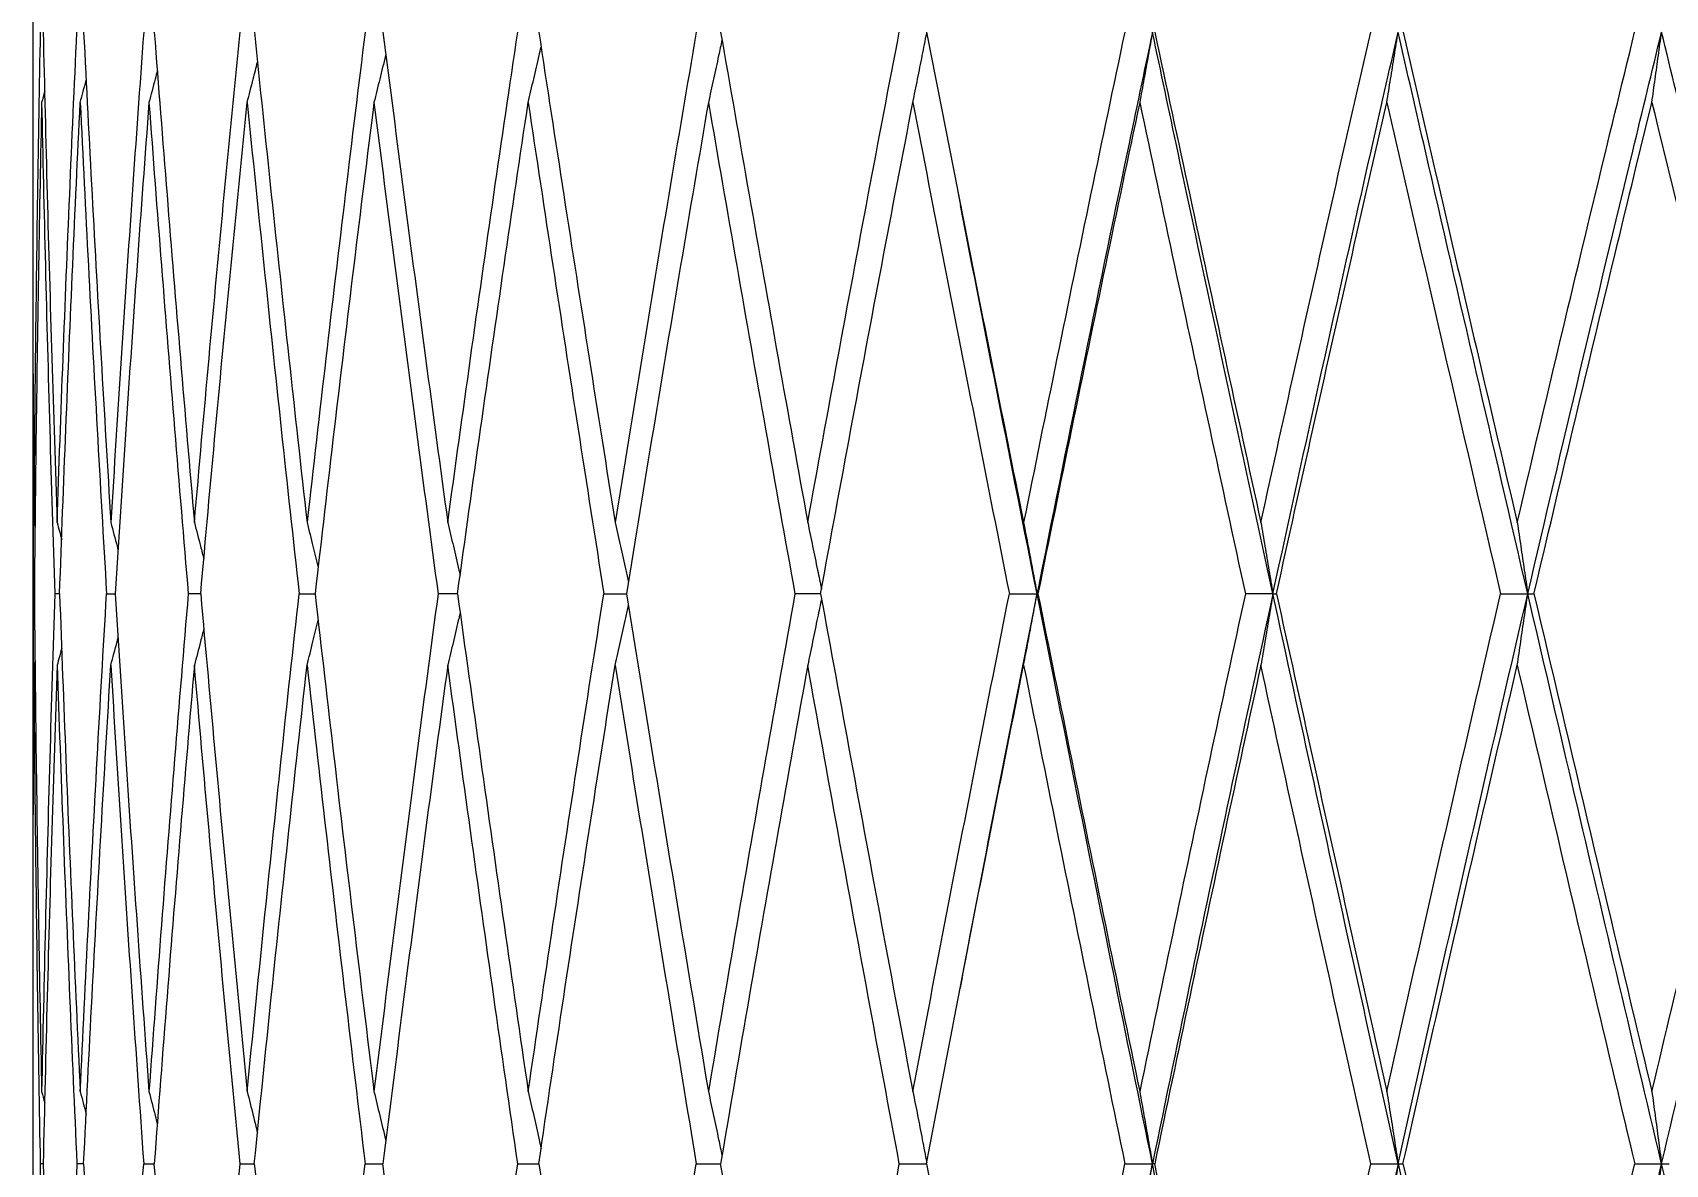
# Model space of a CAD drawing. Extents: x 1661 to 2451, y 0 to 579.
# Drawn here: x 2149.99 to 2158.46, y 441.95 to 447.82 of the extents above; entities that cross this region are included whole.
import ezdxf

# ---------------------------------------------------------------- set-up
doc = ezdxf.new("R2010")
doc.units = 0
doc.header["$LTSCALE"] = 10
doc.header["$MEASUREMENT"] = 0
doc.header["$PDMODE"] = 3
doc.header["$PDSIZE"] = -10
doc.layers.get('0').update_dxf_attribs({"linetype": 'CONTINUOUS'})
doc.layers.get('DEFPOINTS').update_dxf_attribs({"linetype": 'CONTINUOUS'})
doc.layers.add('2', color=7, linetype='CONTINUOUS', true_color=0xffffff)
doc.styles.add('Daelim Dimension', font='')
doc.styles.get('Daelim Dimension').set_extended_font_data('나눔고딕')
doc.dimstyles.new('DEFAULT', dxfattribs={"dimscale": 2, "dimtxt": 2, "dimasz": 2, "dimexe": 0, "dimexo": 2, "dimgap": 1, "dimtad": 1, "dimdec": 0, "dimzin": 9, "dimdsep": 46, "dimtxsty": 'Daelim Dimension', "dimcen": 0.5, "dimclrd": 5, "dimclre": 5, "dimclrt": 256, "dimadec": 1, "dimazin": 0, "dimtfac": 1, "dimtdec": 0, "dimtix": 1, "dimtmove": 0, "dimatfit": 3, "dimfxl": 1, "dimtolj": 1, "dimtzin": 1, "dimlwd": 9, "dimlwe": 9, "dimarcsym": 0})

# ---------------------------------------------------------------- blocks, each defined once
blk = doc.blocks.new('*D11')
at = {"color": 5, "lineweight": 9, "ltscale": 0.5, "transparency": 16777216}
for p, q in [((2146.9886, 470.7637), (1973.3175, 470.7637)), ((1975.3175, 466.7637), (1975.3175, 277.2806)), ((2140.6495, 273.2806), (1973.3175, 273.2806))]:
    blk.add_line(p, q, dxfattribs=at)
at = {"color": 5, "linetype": 'ByBlock', "lineweight": 9, "ltscale": 0.5, "transparency": 16777216}
for p, q in [((2212.6777, 377.2806), (2263.0505, 377.2806)), ((2263.0505, 373.2806), (2263.0505, 277.2806)), ((2212.6777, 273.2806), (2263.0505, 273.2806))]:
    blk.add_line(p, q, dxfattribs=at)
at = {"color": 5, "ltscale": 0.5, "transparency": 16777216}
for points in [[(1974.6508, 466.7637), (1975.9842, 466.7637), (1975.3175, 470.7637)], [(2262.3839, 373.2806), (2263.7172, 373.2806), (2263.0505, 377.2806)], [(1974.6508, 277.2806), (1975.9842, 277.2806), (1975.3175, 273.2806)], [(2262.3839, 277.2806), (2263.7172, 277.2806), (2263.0505, 273.2806)]]:
    blk.add_solid(points, dxfattribs=at)
at = {"layer": 'DEFPOINTS', "color": 0, "ltscale": 0.5, "transparency": 16777216}
for p in [(2150.9886, 470.7637), (2208.6777, 377.2806), (1975.3175, 273.2806), (2144.6495, 273.2806), (2208.6777, 273.2806), (2263.0505, 273.2806)]:
    blk.add_point(p, dxfattribs=at)
at = {"color": 7, "ltscale": 0.5, "transparency": 16777216, "insert": (1967.874, 372.0221), "char_height": 10, "attachment_point": 5, "rotation": 90, "style": 'Daelim Dimension'}
blk.add_mtext('\\A1;197', dxfattribs=at)
at = {"ltscale": 0.5, "transparency": 16777216, "insert": (2258.8874, 325.2806), "char_height": 4, "attachment_point": 5, "rotation": 90, "style": 'Daelim Dimension'}
blk.add_mtext('\\A1;104', dxfattribs=at)

msp = doc.modelspace()

# ---------------------------------------------------------------- linework, layer by layer
at = {"layer": '2', "color": 7, "linetype": 'Continuous', "lineweight": 18}
for p, q in [((2149.9886, 448.8273), (2149.9886, 446.8207)), ((2149.9886, 446.0855), (2149.9886, 443.7281)), ((2149.9971, 444.9103), (2149.9918, 444.9103)), ((2149.9886, 442.9822), (2149.9886, 440.9155))]:
    msp.add_line(p, q, dxfattribs=at)
for points, degree in [([(2150.0276, 447.8271), (2150.0222, 447.5465), (2150.0126, 446.9838), (2150.0014, 446.1349), (2149.9962, 445.5658), (2149.9942, 445.2804)], 3), ([(2150.0429, 447.8271), (2150.0493, 447.5465), (2150.0631, 446.9838), (2150.0873, 446.1349), (2150.1056, 445.5658), (2150.1154, 445.2804)], 3), ([(2150.1154, 445.2804), (2150.1251, 445.5658), (2150.1457, 446.1349), (2150.1799, 446.9838), (2150.2049, 447.5465), (2150.2179, 447.8271)], 3), ([(2150.2531, 447.8271), (2150.2671, 447.5465), (2150.2962, 446.9838), (2150.3432, 446.1349), (2150.3768, 445.5658), (2150.3942, 445.2804)], 3), ([(2150.5649, 447.8271), (2150.5443, 447.5465), (2150.5042, 446.9838), (2150.4473, 446.1349), (2150.4115, 445.5658), (2150.3942, 445.2804)], 3), ([(2150.6196, 447.8271), (2150.6411, 447.5465), (2150.6853, 446.9838), (2150.7547, 446.1349), (2150.8032, 445.5658), (2150.828, 445.2804)], 3), ([(2150.828, 445.2804), (2150.8528, 445.5658), (2150.9035, 446.1349), (2150.9826, 446.9838), (2151.0374, 447.5465), (2151.0653, 447.8271)], 3), ([(2151.1391, 447.8271), (2151.1679, 447.5465), (2151.2266, 446.9838), (2151.3179, 446.1349), (2151.3808, 445.5658), (2151.4129, 445.2804)], 3), ([(2151.7144, 447.8271), (2151.6794, 447.5465), (2151.6105, 446.9838), (2151.5099, 446.1349), (2151.4449, 445.5658), (2151.4129, 445.2804)], 3), ([(2151.8066, 447.8271), (2151.8424, 447.5465), (2151.9152, 446.9838), (2152.0274, 446.1349), (2152.1042, 445.5658), (2152.1432, 445.2804)], 3), ([(2152.1432, 445.2804), (2152.1821, 445.5658), (2152.261, 446.1349), (2152.382, 446.9838), (2152.4645, 447.5465), (2152.5063, 447.8271)], 3), ([(2152.6159, 447.8271), (2152.6585, 447.5465), (2152.7446, 446.9838), (2152.8767, 446.1349), (2152.9667, 445.5658), (2153.0122, 445.2804)], 3), ([(2153.4334, 447.8271), (2153.3853, 447.5465), (2153.29, 446.9838), (2153.1496, 446.1349), (2153.0577, 445.5658), (2153.0122, 445.2804)], 3), ([(2153.5595, 447.8271), (2153.6084, 447.5465), (2153.7071, 446.9838), (2153.8578, 446.1349), (2153.9601, 445.5658), (2154.0118, 445.2804)], 3), ([(2154.0118, 445.2804), (2154.0634, 445.5658), (2154.1675, 446.1349), (2154.326, 446.9838), (2154.4332, 447.5465), (2154.4872, 447.8271)], 3), ([(2154.6286, 447.8271), (2154.6833, 447.5465), (2154.7936, 446.9838), (2154.9616, 446.1349), (2155.0753, 445.5658), (2155.1326, 445.2804)], 3), ([(2155.6577, 447.8271), (2155.5983, 447.5465), (2155.4802, 446.9838), (2155.3051, 446.1349), (2155.1899, 445.5658), (2155.1326, 445.2804)], 3), ([(2155.8014, 447.8271), (2155.7941, 447.7865), (2155.7794, 447.7052), (2155.7574, 447.5834), (2155.7426, 447.5023), (2155.7352, 447.4618)], 3), ([(2155.8131, 447.8271), (2155.8732, 447.5465), (2155.9941, 446.9838), (2156.1778, 446.1349), (2156.3018, 445.5658), (2156.3642, 445.2804)], 3), ([(2156.3642, 445.2804), (2156.4266, 445.5658), (2156.552, 446.1349), (2156.742, 446.9838), (2156.8699, 447.5465), (2156.9341, 447.8271)], 3), ([(2157.0179, 447.4618), (2157.0245, 447.5023), (2157.0376, 447.5834), (2157.0571, 447.7052), (2157.0701, 447.7865), (2157.0766, 447.8271)], 3), ([(2157.1021, 447.8271), (2157.1669, 447.5465), (2157.2973, 446.9838), (2157.4949, 446.1349), (2157.628, 445.5658), (2157.695, 445.2804)], 3), ([(2157.695, 445.2804), (2157.7619, 445.5658), (2157.8963, 446.1349), (2158.0995, 446.9838), (2158.2359, 447.5465), (2158.3045, 447.8271)], 3), ([(2158.3938, 447.4618), (2158.3994, 447.5023), (2158.4107, 447.5834), (2158.4275, 447.7052), (2158.4387, 447.7865), (2158.4443, 447.8271)], 3), ([(2150.0509, 447.5199), (2150.0456, 447.5005), (2150.0403, 447.4812), (2150.035, 447.4618)], 3), ([(2150.2352, 447.4618), (2150.2456, 447.5002), (2150.256, 447.5385), (2150.2664, 447.5769)], 3), ([(2150.035, 447.4618), (2150.0291, 447.1807), (2150.0184, 446.6168), (2150.0058, 445.7663), (2149.9996, 445.1962), (2149.9971, 444.9103)], 3), ([(2150.035, 447.4618), (2150.0408, 447.1807), (2150.0537, 446.6168), (2150.0764, 445.7663), (2150.0938, 445.1962), (2150.1031, 444.9103)], 3), ([(2150.1283, 444.9103), (2150.1385, 445.1962), (2150.1601, 445.7663), (2150.1957, 446.6168), (2150.2217, 447.1807), (2150.2352, 447.4618)], 3), ([(2150.2352, 447.4618), (2150.2487, 447.1807), (2150.2769, 446.6168), (2150.3225, 445.7663), (2150.3551, 445.1962), (2150.372, 444.9103)], 3), ([(2150.592, 447.4618), (2150.5709, 447.1807), (2150.5299, 446.6168), (2150.4716, 445.7663), (2150.4348, 445.1962), (2150.417, 444.9103)], 3), ([(2150.592, 447.4618), (2150.613, 447.1807), (2150.6562, 446.6168), (2150.7243, 445.7663), (2150.7719, 445.1962), (2150.7962, 444.9103)], 3), ([(2150.8605, 444.9103), (2150.8858, 445.1962), (2150.9373, 445.7663), (2151.0178, 446.6168), (2151.0735, 447.1807), (2151.1019, 447.4618)], 3), ([(2151.1019, 447.4618), (2151.1303, 447.1807), (2151.1881, 446.6168), (2151.278, 445.7663), (2151.3401, 445.1962), (2151.3717, 444.9103)], 3), ([(2151.7602, 447.4618), (2151.7248, 447.1807), (2151.6549, 446.6168), (2151.5531, 445.7663), (2151.4871, 445.1962), (2151.4546, 444.9103)], 3), ([(2151.7602, 447.4618), (2151.7957, 447.1807), (2151.8675, 446.6168), (2151.9785, 445.7663), (2152.0545, 445.1962), (2152.093, 444.9103)], 3), ([(2152.1939, 444.9103), (2152.2333, 445.1962), (2152.313, 445.7663), (2152.4353, 446.6168), (2152.5187, 447.1807), (2152.5608, 447.4618)], 3), ([(2152.5608, 447.4618), (2152.603, 447.1807), (2152.6883, 446.6168), (2152.8192, 445.7663), (2152.9084, 445.1962), (2152.9535, 444.9103)], 3), ([(2153.4962, 447.4618), (2153.4477, 447.1807), (2153.3516, 446.6168), (2153.21, 445.7663), (2153.1173, 445.1962), (2153.0714, 444.9103)], 3), ([(2153.4962, 447.4618), (2153.5447, 447.1807), (2153.6426, 446.6168), (2153.7922, 445.7663), (2153.8939, 445.1962), (2153.9451, 444.9103)], 3), ([(2154.0789, 444.9103), (2154.1309, 445.1962), (2154.2358, 445.7663), (2154.3953, 446.6168), (2154.5033, 447.1807), (2154.5577, 447.4618)], 3), ([(2154.5577, 447.4618), (2154.612, 447.1807), (2154.7216, 446.6168), (2154.8886, 445.7663), (2155.0016, 445.1962), (2155.0586, 444.9103)], 3), ([(2155.7352, 447.4618), (2155.6755, 447.1807), (2155.5567, 446.6168), (2155.3806, 445.7663), (2155.2647, 445.1962), (2155.207, 444.9103)], 3), ([(2155.7352, 447.4618), (2155.795, 447.1807), (2155.9152, 446.6168), (2156.098, 445.7663), (2156.2214, 445.1962), (2156.2835, 444.9103)], 3), ([(2156.4452, 444.9103), (2156.5079, 445.1962), (2156.6339, 445.7663), (2156.8249, 446.6168), (2156.9534, 447.1807), (2157.0179, 447.4618)], 3), ([(2157.0179, 447.4618), (2157.0825, 447.1807), (2157.2123, 446.6168), (2157.4091, 445.7663), (2157.5418, 445.1962), (2157.6084, 444.9103)], 3), ([(2157.7819, 444.9103), (2157.8491, 445.1962), (2157.984, 445.7663), (2158.188, 446.6168), (2158.325, 447.1807), (2158.3938, 447.4618)], 3), ([(2158.3938, 447.4618), (2158.4625, 447.1807), (2158.6007, 446.6168), (2158.8097, 445.7663), (2158.9504, 445.1962), (2159.021, 444.9103)], 3), ([(2154.7945, 446.9806), (2154.805, 446.9273)], 1), ([(2155.2023, 444.9103), (2155.0677, 445.5862), (2154.9352, 446.2587), (2154.805, 446.9275)], 3), ([(2149.9942, 445.2804), (2149.9965, 445.2719), (2149.9988, 445.2634), (2150.0011, 445.255)], 3), ([(2150.1154, 445.2804), (2150.1234, 445.2508), (2150.1314, 445.2211), (2150.1394, 445.1915)], 3), ([(2155.1326, 445.2804), (2155.1404, 445.2394), (2155.1559, 445.1573), (2155.1792, 445.034), (2155.1946, 444.9516), (2155.2023, 444.9103)], 3), ([(2156.3642, 445.2804), (2156.3711, 445.2394), (2156.3851, 445.1573), (2156.4059, 445.034), (2156.4198, 444.9516), (2156.4267, 444.9103)], 3), ([(2157.695, 445.2804), (2157.7011, 445.2394), (2157.7133, 445.1573), (2157.7315, 445.034), (2157.7436, 444.9516), (2157.7496, 444.9103)], 3), ([(2149.9971, 444.9103), (2149.9996, 444.6253), (2150.0058, 444.0537), (2150.0184, 443.1922), (2150.0291, 442.6151), (2150.035, 442.3259)], 3), ([(2150.1031, 444.9103), (2150.0938, 444.6253), (2150.0765, 444.0537), (2150.0538, 443.1922), (2150.0409, 442.6151), (2150.035, 442.3259)], 3), ([(2150.1283, 444.9103), (2150.1199, 444.9103), (2150.1115, 444.9103), (2150.1031, 444.9103)], 3), ([(2150.1283, 444.9103), (2150.1385, 444.6253), (2150.16, 444.0537), (2150.1956, 443.1922), (2150.2216, 442.6151), (2150.2352, 442.3259)], 3), ([(2150.2352, 442.3259), (2150.2488, 442.6151), (2150.277, 443.1922), (2150.3226, 444.0537), (2150.3552, 444.6253), (2150.372, 444.9103)], 3), ([(2150.417, 444.9103), (2150.4348, 444.6253), (2150.4714, 444.0537), (2150.5297, 443.1922), (2150.5709, 442.6151), (2150.592, 442.3259)], 3), ([(2150.7962, 444.9103), (2150.7719, 444.6253), (2150.7244, 444.0537), (2150.6563, 443.1922), (2150.6131, 442.6151), (2150.592, 442.3259)], 3), ([(2150.8605, 444.9103), (2150.8857, 444.6253), (2150.9372, 444.0537), (2151.0176, 443.1922), (2151.0734, 442.6151), (2151.1019, 442.3259)], 3), ([(2151.1019, 442.3259), (2151.1303, 442.6151), (2151.1883, 443.1922), (2151.2782, 444.0537), (2151.3402, 444.6253), (2151.3717, 444.9103)], 3), ([(2151.4546, 444.9103), (2151.487, 444.6253), (2151.5528, 444.0537), (2151.6547, 443.1922), (2151.7247, 442.6151), (2151.7602, 442.3259)], 3), ([(2152.093, 444.9103), (2152.0546, 444.6253), (2151.9787, 444.0537), (2151.8678, 443.1922), (2151.7958, 442.6151), (2151.7602, 442.3259)], 3), ([(2152.1939, 444.9103), (2152.2332, 444.6253), (2152.3127, 444.0537), (2152.435, 443.1922), (2152.5186, 442.6151), (2152.5608, 442.3259)], 3), ([(2152.5608, 442.3259), (2152.6031, 442.6151), (2152.6886, 443.1922), (2152.8195, 444.0537), (2152.9085, 444.6253), (2152.9535, 444.9103)], 3), ([(2153.0714, 444.9103), (2153.1172, 444.6253), (2153.2097, 444.0537), (2153.3513, 443.1922), (2153.4476, 442.6151), (2153.4962, 442.3259)], 3), ([(2153.9451, 444.9103), (2153.894, 444.6253), (2153.7926, 444.0537), (2153.6429, 443.1922), (2153.5449, 442.6151), (2153.4962, 442.3259)], 3), ([(2154.0789, 444.9103), (2154.1308, 444.6253), (2154.2354, 444.0537), (2154.395, 443.1922), (2154.5031, 442.6151), (2154.5577, 442.3259)], 3), ([(2154.5577, 442.3259), (2154.6122, 442.6151), (2154.722, 443.1922), (2154.889, 444.0537), (2155.0018, 444.6253), (2155.0586, 444.9103)], 3), ([(2155.0586, 444.9103), (2155.0746, 444.9103), (2155.1065, 444.9103), (2155.1544, 444.9103), (2155.1864, 444.9103), (2155.2023, 444.9103)], 3), ([(2155.1326, 444.5396), (2155.1404, 444.5808), (2155.1559, 444.663), (2155.1792, 444.7866), (2155.1946, 444.8691), (2155.2023, 444.9103)], 3), ([(2155.207, 444.9103), (2155.2065, 444.9103), (2155.2055, 444.9103), (2155.2039, 444.9103), (2155.2029, 444.9103), (2155.2023, 444.9103)], 3), ([(2155.8014, 441.9511), (2155.7332, 442.2831), (2155.5978, 442.945), (2155.3981, 443.9312), (2155.2672, 444.5847), (2155.2023, 444.9103)], 3), ([(2155.207, 444.9103), (2155.2645, 444.6253), (2155.3802, 444.0537), (2155.5563, 443.1922), (2155.6753, 442.6151), (2155.7352, 442.3259)], 3), ([(2156.2835, 444.9103), (2156.2216, 444.6253), (2156.0984, 444.0537), (2155.9156, 443.1922), (2155.7951, 442.6151), (2155.7352, 442.3259)], 3), ([(2156.4267, 444.9103), (2156.356, 444.5848), (2156.2155, 443.9316), (2156.0069, 442.9444), (2155.8697, 442.2828), (2155.8014, 441.9511)], 3), ([(2156.4267, 444.9103), (2156.4108, 444.9103), (2156.379, 444.9103), (2156.3312, 444.9103), (2156.2994, 444.9103), (2156.2835, 444.9103)], 3), ([(2156.4267, 444.9103), (2156.4198, 444.8691), (2156.4059, 444.7866), (2156.3851, 444.663), (2156.3711, 444.5808), (2156.3642, 444.5396)], 3), ([(2156.4267, 444.9103), (2156.4287, 444.9103), (2156.4328, 444.9103), (2156.439, 444.9103), (2156.4431, 444.9103), (2156.4452, 444.9103)], 3), ([(2157.0766, 441.9511), (2157.0028, 442.2831), (2156.8563, 442.945), (2156.6397, 443.9312), (2156.4973, 444.5847), (2156.4267, 444.9103)], 3), ([(2156.4452, 444.9103), (2156.5077, 444.6253), (2156.6335, 444.0537), (2156.8244, 443.1922), (2156.9532, 442.6151), (2157.0179, 442.3259)], 3), ([(2157.0179, 442.3259), (2157.0827, 442.6151), (2157.2127, 443.1922), (2157.4096, 444.0537), (2157.542, 444.6253), (2157.6084, 444.9103)], 3), ([(2157.0766, 441.9511), (2157.1503, 442.2828), (2157.2985, 442.9444), (2157.523, 443.9316), (2157.6739, 444.5848), (2157.7496, 444.9103)], 3), ([(2157.6084, 444.9103), (2157.6241, 444.9103), (2157.6555, 444.9103), (2157.7026, 444.9103), (2157.734, 444.9103), (2157.7496, 444.9103)], 3), ([(2157.695, 444.5396), (2157.7011, 444.5808), (2157.7133, 444.663), (2157.7315, 444.7866), (2157.7436, 444.8691), (2157.7496, 444.9103)], 3), ([(2157.7496, 444.9103), (2157.7532, 444.9103), (2157.7604, 444.9103), (2157.7711, 444.9103), (2157.7783, 444.9103), (2157.7819, 444.9103)], 3), ([(2158.4443, 441.9511), (2158.3657, 442.2831), (2158.2095, 442.945), (2157.978, 443.9312), (2157.8255, 444.5847), (2157.7496, 444.9103)], 3), ([(2157.7819, 444.9103), (2157.8489, 444.6253), (2157.9835, 444.0537), (2158.1875, 443.1922), (2158.3248, 442.6151), (2158.3938, 442.3259)], 3), ([(2158.3938, 442.3259), (2158.4627, 442.6151), (2158.6011, 443.1922), (2158.8102, 444.0537), (2158.9506, 444.6253), (2159.021, 444.9103)], 3), ([(2158.4443, 441.9511), (2158.5228, 442.2828), (2158.6805, 442.9444), (2158.9189, 443.9316), (2159.0788, 444.5848), (2159.159, 444.9103)], 3), ([(2150.1393, 444.6285), (2150.1313, 444.5989), (2150.1233, 444.5692), (2150.1154, 444.5396)], 3), ([(2150.0013, 444.5659), (2149.9989, 444.5572), (2149.9965, 444.5484), (2149.9942, 444.5396)], 3), ([(2149.9942, 444.5396), (2149.9962, 444.2541), (2150.0014, 443.6816), (2150.0125, 442.8187), (2150.0222, 442.2408), (2150.0276, 441.9511)], 3), ([(2150.1154, 444.5396), (2150.1056, 444.2541), (2150.0873, 443.6816), (2150.0632, 442.8187), (2150.0493, 442.2408), (2150.0429, 441.9511)], 3), ([(2150.1154, 444.5396), (2150.1251, 444.2541), (2150.1456, 443.6816), (2150.1798, 442.8187), (2150.2049, 442.2408), (2150.218, 441.9511)], 3), ([(2150.2531, 441.9511), (2150.2671, 442.2408), (2150.2963, 442.8187), (2150.3433, 443.6816), (2150.3769, 444.2541), (2150.3942, 444.5396)], 3), ([(2150.3942, 444.5396), (2150.4115, 444.2541), (2150.4472, 443.6816), (2150.5041, 442.8187), (2150.5443, 442.2408), (2150.5649, 441.9511)], 3), ([(2150.828, 444.5396), (2150.8033, 444.2541), (2150.7549, 443.6816), (2150.6854, 442.8187), (2150.6412, 442.2408), (2150.6196, 441.9511)], 3), ([(2151.0653, 441.9511), (2151.0373, 442.2408), (2150.9824, 442.8187), (2150.9033, 443.6816), (2150.8528, 444.2541), (2150.828, 444.5396)], 3), ([(2151.139, 441.9511), (2151.1679, 442.2408), (2151.2268, 442.8187), (2151.318, 443.6816), (2151.3809, 444.2541), (2151.4129, 444.5396)], 3), ([(2151.4129, 444.5396), (2151.4448, 444.2541), (2151.5097, 443.6816), (2151.6103, 442.8187), (2151.6794, 442.2408), (2151.7145, 441.9511)], 3), ([(2152.1432, 444.5396), (2152.1043, 444.2541), (2152.0276, 443.6816), (2151.9154, 442.8187), (2151.8425, 442.2408), (2151.8065, 441.9511)], 3), ([(2152.5064, 441.9511), (2152.4645, 442.2408), (2152.3818, 442.8187), (2152.2607, 443.6816), (2152.182, 444.2541), (2152.1432, 444.5396)], 3), ([(2152.6158, 441.9511), (2152.6585, 442.2408), (2152.7448, 442.8187), (2152.877, 443.6816), (2152.9668, 444.2541), (2153.0122, 444.5396)], 3), ([(2153.0122, 444.5396), (2153.0576, 444.2541), (2153.1493, 443.6816), (2153.2897, 442.8187), (2153.3853, 442.2408), (2153.4335, 441.9511)], 3), ([(2154.0118, 444.5396), (2153.9603, 444.2541), (2153.8581, 443.6816), (2153.7073, 442.8187), (2153.6085, 442.2408), (2153.5594, 441.9511)], 3), ([(2154.4873, 441.9511), (2154.4331, 442.2408), (2154.3257, 442.8187), (2154.1672, 443.6816), (2154.0633, 444.2541), (2154.0118, 444.5396)], 3), ([(2154.6285, 441.9511), (2154.6834, 442.2408), (2154.7939, 442.8187), (2154.9619, 443.6816), (2155.0755, 444.2541), (2155.1326, 444.5396)], 3), ([(2155.1326, 444.5396), (2155.1897, 444.2541), (2155.3048, 443.6816), (2155.4799, 442.8187), (2155.5983, 442.2408), (2155.6579, 441.9511)], 3), ([(2156.3642, 444.5396), (2156.3019, 444.2541), (2156.1781, 443.6816), (2155.9944, 442.8187), (2155.8732, 442.2408), (2155.813, 441.9511)], 3), ([(2156.9343, 441.9511), (2156.8698, 442.2408), (2156.7416, 442.8187), (2156.5516, 443.6816), (2156.4264, 444.2541), (2156.3642, 444.5396)], 3), ([(2157.1019, 441.9511), (2157.167, 442.2408), (2157.2976, 442.8187), (2157.4953, 443.6816), (2157.6282, 444.2541), (2157.695, 444.5396)], 3), ([(2157.695, 444.5396), (2157.7617, 444.2541), (2157.8959, 443.6816), (2158.0991, 442.8187), (2158.2359, 442.2408), (2158.3046, 441.9511)], 3), ([(2154.8137, 442.9183), (2154.803, 442.8633)], 1), ([(2150.035, 442.3259), (2150.0402, 442.3063), (2150.0455, 442.2866), (2150.0507, 442.267)], 3), ([(2150.2352, 442.3259), (2150.2456, 442.2865), (2150.2561, 442.2472), (2150.2664, 442.2078)], 3), ([(2155.7352, 442.3259), (2155.7426, 442.2843), (2155.7574, 442.2012), (2155.7795, 442.0763), (2155.7941, 441.9929), (2155.8014, 441.9511)], 3), ([(2157.0179, 442.3259), (2157.0245, 442.2843), (2157.0376, 442.2012), (2157.0571, 442.0763), (2157.0701, 441.9929), (2157.0766, 441.9511)], 3), ([(2158.3938, 442.3259), (2158.3994, 442.2843), (2158.4107, 442.2012), (2158.4275, 442.0763), (2158.4387, 441.9929), (2158.4443, 441.9511)], 3), ([(2150.0276, 441.9511), (2150.0222, 441.6622), (2150.0126, 441.0832), (2150.0014, 440.2111), (2149.9962, 439.6274), (2149.9942, 439.3349)], 3), ([(2150.0429, 441.9511), (2150.0378, 441.9511), (2150.0327, 441.9511), (2150.0276, 441.9511)], 3), ([(2150.0429, 441.9511), (2150.0493, 441.6622), (2150.0631, 441.0832), (2150.0873, 440.2111), (2150.1056, 439.6274), (2150.1154, 439.3349)], 3), ([(2150.218, 441.9511), (2150.2049, 441.6622), (2150.1799, 441.0832), (2150.1457, 440.2111), (2150.1251, 439.6274), (2150.1154, 439.3349)], 3), ([(2150.2531, 441.9511), (2150.2414, 441.9511), (2150.2297, 441.9511), (2150.218, 441.9511)], 3), ([(2150.2531, 441.9511), (2150.2671, 441.6622), (2150.2962, 441.0832), (2150.3432, 440.2111), (2150.3768, 439.6274), (2150.3942, 439.3349)], 3), ([(2150.3942, 439.3349), (2150.4115, 439.6274), (2150.4473, 440.2111), (2150.5043, 441.0832), (2150.5444, 441.6622), (2150.5649, 441.9511)], 3), ([(2150.828, 439.3349), (2150.8032, 439.6274), (2150.7547, 440.2111), (2150.6852, 441.0832), (2150.6411, 441.6622), (2150.6196, 441.9511)], 3), ([(2150.828, 439.3349), (2150.8528, 439.6274), (2150.9035, 440.2111), (2150.9826, 441.0832), (2151.0374, 441.6622), (2151.0653, 441.9511)], 3), ([(2151.139, 441.9511), (2151.1678, 441.6622), (2151.2266, 441.0832), (2151.3178, 440.2111), (2151.3808, 439.6274), (2151.4129, 439.3349)], 3), ([(2151.4129, 439.3349), (2151.4449, 439.6274), (2151.5099, 440.2111), (2151.6105, 441.0832), (2151.6795, 441.6622), (2151.7145, 441.9511)], 3), ([(2152.1432, 439.3349), (2152.1042, 439.6274), (2152.0274, 440.2111), (2151.9151, 441.0832), (2151.8424, 441.6622), (2151.8065, 441.9511)], 3), ([(2152.1432, 439.3349), (2152.1821, 439.6274), (2152.261, 440.2111), (2152.382, 441.0832), (2152.4646, 441.6622), (2152.5064, 441.9511)], 3), ([(2152.6158, 441.9511), (2152.6584, 441.6622), (2152.7445, 441.0832), (2152.8767, 440.2111), (2152.9667, 439.6274), (2153.0122, 439.3349)], 3), ([(2153.0122, 439.3349), (2153.0577, 439.6274), (2153.1496, 440.2111), (2153.29, 441.0832), (2153.3854, 441.6622), (2153.4335, 441.9511)], 3), ([(2154.0118, 439.3349), (2153.9601, 439.6274), (2153.8578, 440.2111), (2153.707, 441.0832), (2153.6083, 441.6622), (2153.5594, 441.9511)], 3), ([(2154.0118, 439.3349), (2154.0634, 439.6274), (2154.1675, 440.2111), (2154.326, 441.0832), (2154.4333, 441.6622), (2154.4873, 441.9511)], 3), ([(2154.4873, 441.9511), (2154.5033, 441.9511), (2154.5351, 441.9511), (2154.583, 441.9511), (2154.6149, 441.9511), (2154.6308, 441.9511)], 3), ([(2154.6285, 441.9511), (2154.6832, 441.6622), (2154.7935, 441.0832), (2154.9616, 440.2111), (2155.0753, 439.6274), (2155.1326, 439.3349)], 3), ([(2155.1326, 439.3349), (2155.1899, 439.6274), (2155.3052, 440.2111), (2155.4803, 441.0832), (2155.5984, 441.6622), (2155.6579, 441.9511)], 3), ([(2155.2023, 438.9564), (2155.2675, 439.2914), (2155.3988, 439.9599), (2155.5986, 440.9588), (2155.7335, 441.6209), (2155.8014, 441.9511)], 3), ([(2155.6579, 441.9511), (2155.6738, 441.9511), (2155.7057, 441.9511), (2155.7536, 441.9511), (2155.7855, 441.9511), (2155.8014, 441.9511)], 3), ([(2155.7352, 441.5759), (2155.7426, 441.6175), (2155.7574, 441.7008), (2155.7795, 441.8259), (2155.7941, 441.9094), (2155.8014, 441.9511)], 3), ([(2155.813, 441.9511), (2155.8117, 441.9511), (2155.8091, 441.9511), (2155.8053, 441.9511), (2155.8027, 441.9511), (2155.8014, 441.9511)], 3), ([(2156.4267, 438.9564), (2156.3556, 439.2916), (2156.2146, 439.9604), (2156.0063, 440.9585), (2155.8694, 441.6208), (2155.8014, 441.9511)], 3), ([(2156.3642, 439.3349), (2156.3018, 439.6274), (2156.1777, 440.2111), (2155.994, 441.0832), (2155.8731, 441.6622), (2155.813, 441.9511)], 3), ([(2156.3642, 439.3349), (2156.4266, 439.6274), (2156.552, 440.2111), (2156.742, 441.0832), (2156.87, 441.6622), (2156.9343, 441.9511)], 3), ([(2157.0766, 441.9511), (2157.0032, 441.6209), (2156.8572, 440.9588), (2156.6404, 439.9599), (2156.4976, 439.2914), (2156.4267, 438.9564)], 3), ([(2156.9343, 441.9511), (2156.9501, 441.9511), (2156.9817, 441.9511), (2157.0292, 441.9511), (2157.0608, 441.9511), (2157.0766, 441.9511)], 3), ([(2157.0766, 441.9511), (2157.0701, 441.9094), (2157.0571, 441.8259), (2157.0376, 441.7008), (2157.0245, 441.6175), (2157.0179, 441.5759)], 3), ([(2157.0766, 441.9511), (2157.0794, 441.9511), (2157.085, 441.9511), (2157.0935, 441.9511), (2157.0991, 441.9511), (2157.1019, 441.9511)], 3), ([(2157.0766, 441.9511), (2157.15, 441.6208), (2157.2977, 440.9585), (2157.522, 439.9604), (2157.6735, 439.2916), (2157.7496, 438.9564)], 3), ([(2157.1019, 441.9511), (2157.1668, 441.6622), (2157.2972, 441.0832), (2157.4949, 440.2111), (2157.628, 439.6274), (2157.695, 439.3349)], 3), ([(2157.695, 439.3349), (2157.7619, 439.6274), (2157.8963, 440.2111), (2158.0995, 441.0832), (2158.2361, 441.6622), (2158.3046, 441.9511)], 3), ([(2157.7496, 438.9564), (2157.8258, 439.2914), (2157.9788, 439.9599), (2158.2105, 440.9588), (2158.3662, 441.6209), (2158.4443, 441.9511)], 3), ([(2158.3046, 441.9511), (2158.3202, 441.9511), (2158.3512, 441.9511), (2158.3978, 441.9511), (2158.4288, 441.9511), (2158.4443, 441.9511)], 3), ([(2158.3938, 441.5759), (2158.3994, 441.6175), (2158.4107, 441.7008), (2158.4275, 441.8259), (2158.4387, 441.9094), (2158.4443, 441.9511)], 3), ([(2158.4443, 441.9511), (2158.4486, 441.9511), (2158.4573, 441.9511), (2158.4702, 441.9511), (2158.4789, 441.9511), (2158.4832, 441.9511)], 3), ([(2159.159, 438.9564), (2159.0783, 439.2916), (2158.9179, 439.9604), (2158.6797, 440.9585), (2158.5225, 441.6208), (2158.4443, 441.9511)], 3)]:
    msp.add_open_spline(points, degree=degree, dxfattribs=at)
for points, knots in [([(2153.5668, 447.7862), (2153.5609, 447.7592), (2153.5463, 447.6916), (2153.5228, 447.5834), (2153.5051, 447.5023), (2153.4962, 447.4618)], [0, 0, 0, 0, 0.24946, 0.62473, 1, 1, 1, 1]), ([(2154.5577, 447.4618), (2154.5658, 447.5023), (2154.5821, 447.5834), (2154.6061, 447.7034), (2154.622, 447.7828), (2154.6297, 447.8216)], [0, 0, 0, 0, 0.338415, 0.67683, 1, 1, 1, 1]), ([(2155.8014, 447.8271), (2155.7579, 447.6216), (2155.5547, 446.6554), (2155.3559, 445.6813), (2155.2023, 444.9103)], [0, 0, 0, 0, 0.213119, 1, 1, 1, 1]), ([(2156.4267, 444.9103), (2156.2594, 445.6812), (2156.05, 446.6554), (2155.8449, 447.6216), (2155.8014, 447.8271)], [0, 0, 0, 0, 0.786882, 1, 1, 1, 1]), ([(2156.4267, 444.9103), (2156.594, 445.6812), (2156.8098, 446.6554), (2157.0296, 447.6216), (2157.0766, 447.8271)], [0, 0, 0, 0, 0.786882, 1, 1, 1, 1]), ([(2157.7497, 444.9103), (2157.5702, 445.6813), (2157.345, 446.6554), (2157.1236, 447.6216), (2157.0766, 447.8271)], [0, 0, 0, 0, 0.786882, 1, 1, 1, 1]), ([(2157.7497, 444.9103), (2157.9291, 445.6813), (2158.16, 446.6554), (2158.3942, 447.6216), (2158.4443, 447.8271)], [0, 0, 0, 0, 0.786881, 1, 1, 1, 1]), ([(2159.159, 444.9103), (2158.969, 445.6813), (2158.7301, 446.6554), (2158.4944, 447.6216), (2158.4443, 447.8271)], [0, 0, 0, 0, 0.786882, 1, 1, 1, 1]), ([(2151.8217, 447.7118), (2151.8211, 447.7096), (2151.8107, 447.6668), (2151.7902, 447.5834), (2151.7702, 447.5023), (2151.7602, 447.4618)], [0, 0, 0, 0, 0.026163, 0.513081, 1, 1, 1, 1]), ([(2152.5608, 447.4618), (2152.5703, 447.5023), (2152.5892, 447.5834), (2152.6116, 447.6795), (2152.6244, 447.735), (2152.6279, 447.7498)], [0, 0, 0, 0, 0.422626, 0.845253, 1, 1, 1, 1]), ([(2150.6356, 447.6265), (2150.6318, 447.6121), (2150.6173, 447.5572), (2150.6027, 447.5023), (2150.592, 447.4618)], [0, 0, 0, 0, 0.261132, 1, 1, 1, 1]), ([(2151.1019, 447.4618), (2151.1123, 447.5023), (2151.1302, 447.572), (2151.1481, 447.6418), (2151.1555, 447.6709)], [0, 0, 0, 0, 0.581907, 1, 1, 1, 1]), ([(2149.9886, 446.8194), (2149.9887, 446.5915), (2149.9895, 446.0799), (2149.9921, 445.5658), (2149.9942, 445.2804)], [0, 0, 0, 0, 0.446549, 1, 1, 1, 1]), ([(2149.9888, 446.3084), (2149.9886, 446.1278), (2149.9887, 445.663), (2149.9903, 445.1962), (2149.9918, 444.9103)], [0, 0, 0, 0, 0.389377, 1, 1, 1, 1]), ([(2150.3942, 445.2804), (2150.4051, 445.2394), (2150.4177, 445.192), (2150.4302, 445.1446), (2150.4319, 445.1383)], [0, 0, 0, 0, 0.866683, 1, 1, 1, 1]), ([(2150.828, 445.2804), (2150.8387, 445.2394), (2150.855, 445.1761), (2150.8713, 445.1127), (2150.877, 445.0905)], [0, 0, 0, 0, 0.648588, 1, 1, 1, 1]), ([(2151.4129, 445.2804), (2151.4231, 445.2394), (2151.4424, 445.1619), (2151.4616, 445.0843), (2151.4707, 445.0478)], [0, 0, 0, 0, 0.529744, 1, 1, 1, 1]), ([(2152.1432, 445.2804), (2152.153, 445.2394), (2152.1724, 445.1573), (2152.1939, 445.0663), (2152.2056, 445.0164), (2152.2077, 445.0077)], [0, 0, 0, 0, 0.452005, 0.904011, 1, 1, 1, 1]), ([(2153.0122, 445.2804), (2153.0214, 445.2394), (2153.0397, 445.1573), (2153.0627, 445.0539), (2153.0765, 444.9915), (2153.0812, 444.9702)], [0, 0, 0, 0, 0.397506, 0.795012, 1, 1, 1, 1]), ([(2154.0118, 445.2804), (2154.0203, 445.2394), (2154.0373, 445.1573), (2154.0612, 445.0418), (2154.0765, 444.9673), (2154.0833, 444.9339)], [0, 0, 0, 0, 0.355948, 0.711895, 1, 1, 1, 1]), ([(2149.9918, 444.9103), (2149.9903, 444.6253), (2149.9884, 444.0885), (2149.9886, 443.5494), (2149.9891, 443.2968)], [0, 0, 0, 0, 0.532455, 1, 1, 1, 1]), ([(2150.372, 444.9103), (2150.3853, 444.9103), (2150.4003, 444.9103), (2150.4153, 444.9103), (2150.417, 444.9103)], [0, 0, 0, 0, 0.888079, 1, 1, 1, 1]), ([(2150.8605, 444.9103), (2150.8532, 444.9103), (2150.8317, 444.9103), (2150.8103, 444.9103), (2150.7962, 444.9103)], [0, 0, 0, 0, 0.341807, 1, 1, 1, 1]), ([(2151.3717, 444.9103), (2151.3864, 444.9103), (2151.4141, 444.9103), (2151.4417, 444.9103), (2151.4546, 444.9103)], [0, 0, 0, 0, 0.533614, 1, 1, 1, 1]), ([(2152.1939, 444.9103), (2152.1908, 444.9103), (2152.1725, 444.9103), (2152.1388, 444.9103), (2152.1083, 444.9103), (2152.093, 444.9103)], [0, 0, 0, 0, 0.091479, 0.54574, 1, 1, 1, 1]), ([(2152.9535, 444.9103), (2152.9692, 444.9103), (2153.0005, 444.9103), (2153.0398, 444.9103), (2153.0634, 444.9103), (2153.0714, 444.9103)], [0, 0, 0, 0, 0.398397, 0.796795, 1, 1, 1, 1]), ([(2154.0789, 444.9103), (2154.0661, 444.9103), (2154.0374, 444.9103), (2153.9928, 444.9103), (2153.961, 444.9103), (2153.9451, 444.9103)], [0, 0, 0, 0, 0.287487, 0.643744, 1, 1, 1, 1]), ([(2154.0833, 444.8867), (2154.0765, 444.8533), (2154.0612, 444.7787), (2154.0373, 444.663), (2154.0203, 444.5808), (2154.0118, 444.5396)], [0, 0, 0, 0, 0.287976, 0.643988, 1, 1, 1, 1]), ([(2154.8137, 442.9181), (2154.8153, 442.9266), (2154.8799, 443.265), (2155.0087, 443.9316), (2155.1375, 444.5848), (2155.2023, 444.9103)], [0, 0, 0, 0, 0.012688, 0.506344, 1, 1, 1, 1]), ([(2152.2076, 444.8127), (2152.2056, 444.804), (2152.1939, 444.7541), (2152.1724, 444.663), (2152.1529, 444.5808), (2152.1432, 444.5396)], [0, 0, 0, 0, 0.095375, 0.547687, 1, 1, 1, 1]), ([(2153.0122, 444.5396), (2153.0214, 444.5808), (2153.0397, 444.663), (2153.0627, 444.7666), (2153.0765, 444.8291), (2153.0812, 444.8503)], [0, 0, 0, 0, 0.397579, 0.795158, 1, 1, 1, 1]), ([(2150.877, 444.7297), (2150.8713, 444.7075), (2150.855, 444.6441), (2150.8387, 444.5808), (2150.828, 444.5396)], [0, 0, 0, 0, 0.350544, 1, 1, 1, 1]), ([(2151.4129, 444.5396), (2151.4231, 444.5808), (2151.4424, 444.6584), (2151.4616, 444.7362), (2151.4706, 444.7728)], [0, 0, 0, 0, 0.529718, 1, 1, 1, 1]), ([(2150.3942, 444.5396), (2150.4051, 444.5808), (2150.4177, 444.6283), (2150.4302, 444.6759), (2150.4319, 444.6823)], [0, 0, 0, 0, 0.865238, 1, 1, 1, 1]), ([(2149.9942, 444.5396), (2149.9921, 444.2541), (2149.9895, 443.7358), (2149.9886, 443.2154), (2149.9886, 442.982)], [0, 0, 0, 0, 0.552377, 1, 1, 1, 1]), ([(2150.592, 442.3259), (2150.6027, 442.2843), (2150.6173, 442.2282), (2150.6318, 442.172), (2150.6355, 442.1574)], [0, 0, 0, 0, 0.740355, 1, 1, 1, 1]), ([(2151.1019, 442.3259), (2151.1123, 442.2843), (2151.1303, 442.2129), (2151.1481, 442.1414), (2151.1556, 442.1115)], [0, 0, 0, 0, 0.582019, 1, 1, 1, 1]), ([(2151.7602, 442.3259), (2151.7702, 442.2843), (2151.7902, 442.2012), (2151.8107, 442.1158), (2151.8211, 442.072), (2151.8216, 442.0699)], [0, 0, 0, 0, 0.487641, 0.975282, 1, 1, 1, 1]), ([(2152.5608, 442.3259), (2152.5703, 442.2843), (2152.5893, 442.2012), (2152.6116, 442.1027), (2152.6244, 442.0458), (2152.6278, 442.0306)], [0, 0, 0, 0, 0.422861, 0.845722, 1, 1, 1, 1]), ([(2153.4962, 442.3259), (2153.5051, 442.2843), (2153.5228, 442.2012), (2153.5463, 442.0904), (2153.5609, 442.0211), (2153.5667, 441.9934)], [0, 0, 0, 0, 0.37566, 0.751319, 1, 1, 1, 1]), ([(2154.5577, 442.3259), (2154.5658, 442.2843), (2154.5822, 442.2012), (2154.6061, 442.0783), (2154.622, 441.9969), (2154.6296, 441.9571)], [0, 0, 0, 0, 0.338753, 0.677507, 1, 1, 1, 1]), ([(2150.5649, 441.9511), (2150.5787, 441.9511), (2150.5969, 441.9511), (2150.6151, 441.9511), (2150.6196, 441.9511)], [0, 0, 0, 0, 0.753324, 1, 1, 1, 1]), ([(2151.0653, 441.9511), (2151.0798, 441.9511), (2151.1044, 441.9511), (2151.1289, 441.9511), (2151.139, 441.9511)], [0, 0, 0, 0, 0.588358, 1, 1, 1, 1]), ([(2151.7145, 441.9511), (2151.7296, 441.9511), (2151.7596, 441.9511), (2151.7903, 441.9511), (2151.8059, 441.9511), (2151.8065, 441.9511)], [0, 0, 0, 0, 0.490254, 0.980509, 1, 1, 1, 1]), ([(2152.5064, 441.9511), (2152.5219, 441.9511), (2152.5528, 441.9511), (2152.5893, 441.9511), (2152.6103, 441.9511), (2152.6158, 441.9511)], [0, 0, 0, 0, 0.424399, 0.848797, 1, 1, 1, 1]), ([(2153.4335, 441.9511), (2153.4493, 441.9511), (2153.4809, 441.9511), (2153.5229, 441.9511), (2153.5491, 441.9511), (2153.5595, 441.9511)], [0, 0, 0, 0, 0.376091, 0.752183, 1, 1, 1, 1])]:
    msp.add_open_spline(points, degree=3, knots=knots, dxfattribs=at)

# ---------------------------------------------------------------- dimensions: what is measured, and where the dimension line sits
at = {"color": 5, "ltscale": 0.5}
dim = msp.add_linear_dim(base=(1975.3175, 273.2806), p1=(2150.9886, 470.7637), p2=(2144.6495, 273.2806), angle=90, dimstyle='DEFAULT', override={"dimtxt": 5, "dimexe": 1, "dimclrt": 7}, dxfattribs=at)
dim.commit()
dim.dimension.update_dxf_attribs({"geometry": '*D11', "text_midpoint": (1967.874, 372.0221)})

doc.saveas('drawing.dxf')
